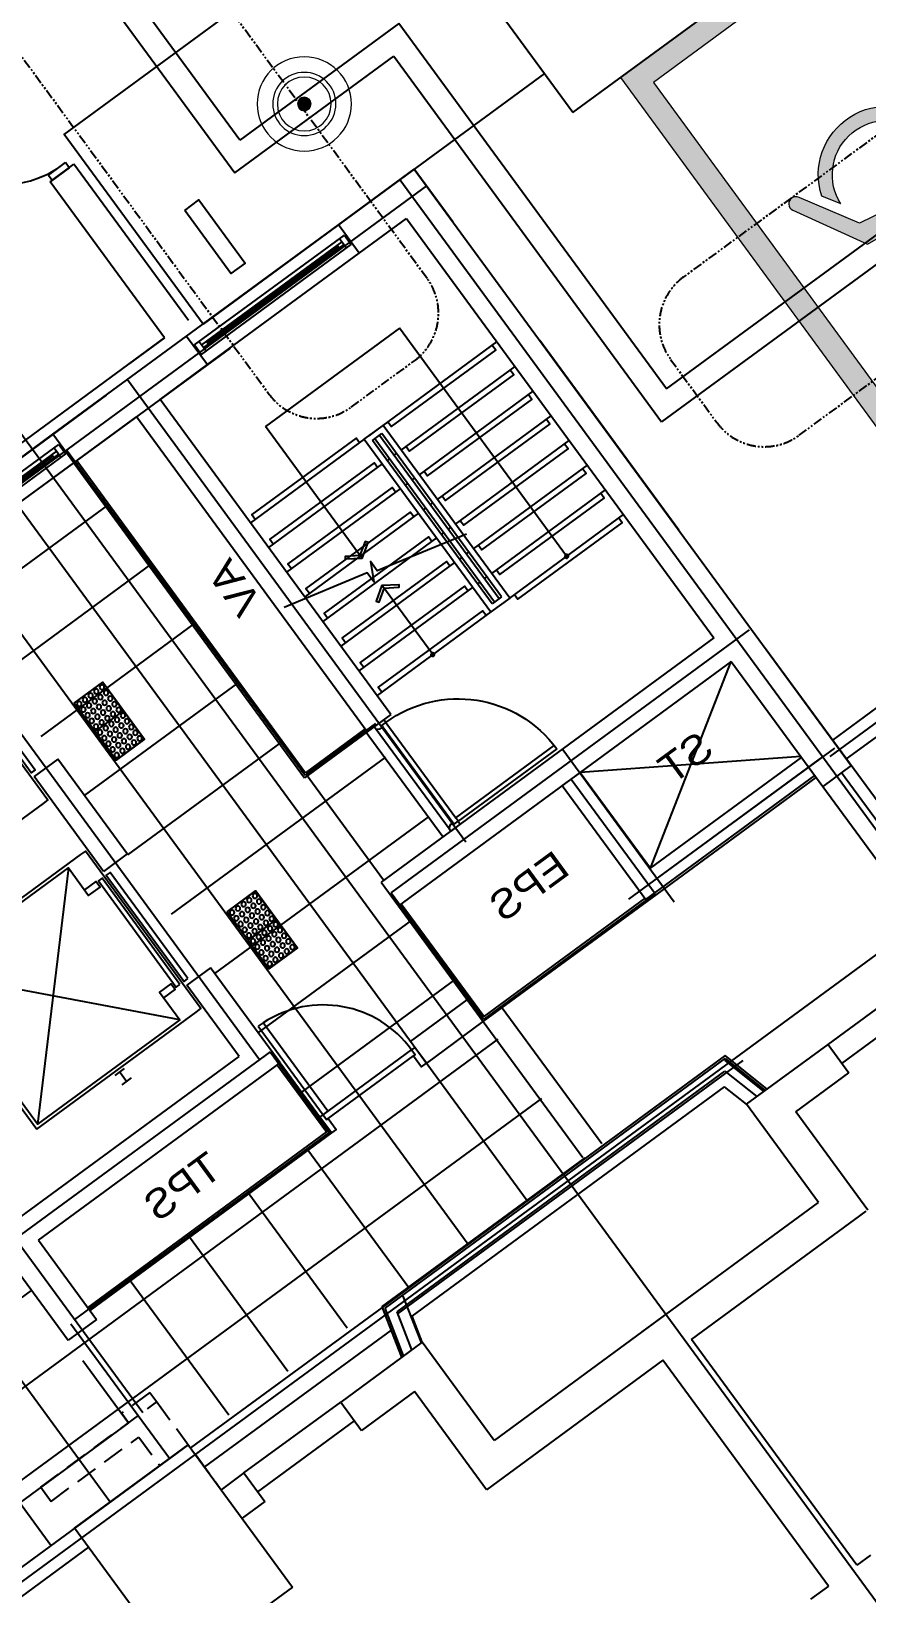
# Model space of a CAD drawing. Header units: millimetres. Extents: x 75184266 to 76346726, y -35850126 to -33679385.
# Drawn here: x 75504945 to 75512052, y -34611119 to -34597839 of the extents above; entities that cross this region are included whole.
import ezdxf
from ezdxf.enums import TextEntityAlignment as Align

# ---------------------------------------------------------------- set-up
doc = ezdxf.new("R2010")
doc.units = ezdxf.units.MM
doc.header["$LTSCALE"] = 50
doc.header["$MEASUREMENT"] = 0
doc.header["$PDMODE"] = 1
doc.header["$PDSIZE"] = -3
for name, pattern in [('CONTINOUS', [0]), ('HIDDEN2', [0.1875, 0.125, -0.0625]), ('XR-지하3층$0$CENTER2', [1.125, 0.75, -0.125, 0.125, -0.125]), ('XR-지하3층$0$H', [1.3, 0.8, -0.5]), ('XR-지하3층$0$HIDDEN2', [0.1875, 0.125, -0.0625]), ('단지배치도$0$PHANTOM2', [31.75, 15.875, -3.175, 3.175, -3.175, 3.175, -3.175])]:
    doc.linetypes.add(name, pattern=pattern)
doc.layers.get('0').update_dxf_attribs({"linetype": 'CONTINUOUS'})
doc.layers.get('Defpoints').update_dxf_attribs({"color": 51, "linetype": 'CONTINUOUS'})
doc.layers.add('1-주차면센서', color=3, linetype='CONTINUOUS', lineweight=15)
for name, color, linetype in [('PARKING', 7, 'CONTINUOUS'), ('PLAN-ALL-DOOR', 4, 'CONTINUOUS'), ('XR-지하3층$0$0-L-FUR', 32, 'XR-지하3층$0$CENTER2'), ('XR-지하3층$0$1712-PL$0$DOOR', 4, 'CONTINUOUS'), ('XR-지하3층$0$1HIDDEN2', 1, 'XR-지하3층$0$HIDDEN2'), ('XR-지하3층$0$5', 5, 'CONTINUOUS'), ('XR-지하3층$0$A-주차', 9, 'CONTINUOUS'), ('XR-지하3층$0$AA-XXXX-SYMB', 7, 'CONTINUOUS'), ('XR-지하3층$0$CON', 2, 'CONTINUOUS'), ('XR-지하3층$0$hat', 8, 'CONTINUOUS'), ('XR-지하3층$0$일반주차', 8, 'CONTINUOUS'), ('XR-지하3층$0$장애인', 11, 'CONTINUOUS'), ('유도관제-RECWAY', 4, 'CONTINOUS')]:
    doc.layers.add(name, color=color, linetype=linetype)
doc.layers.add('건축', color=8, linetype='CONTINUOUS', plot=False)
doc.styles.add('XR-지하3층$0$돋움', font='', dxfattribs={"width": 0.9})
doc.styles.add('울릉도m', font='')
doc.styles.get('XR-지하3층$0$돋움').set_extended_font_data('Dotum')
doc.styles.get('울릉도m').set_extended_font_data('HY울릉도M')
doc.dimstyles.new('XR-지하3층$0$20110829_평면도_면적조정$0$std_style', dxfattribs={"dimscale": 400, "dimtxt": 3, "dimasz": 1, "dimexe": 1.5, "dimexo": 2, "dimgap": 1, "dimtad": 1, "dimtoh": 1, "dimdec": 0, "dimzin": 0, "dimdsep": 46, "dimtxsty": 'XR-지하3층$0$돋움', "dimblk": 'XR-지하3층$0$20110829_평면도_면적조정$0$01420DDOT01', "dimblk1": 'XR-지하3층$0$20110829_평면도_면적조정$0$01420DDOT01', "dimblk2": 'XR-지하3층$0$20110829_평면도_면적조정$0$01420DDOT01', "dimcen": 2.5, "dimdle": 8, "dimclrd": 256, "dimclre": 256, "dimclrt": 256, "dimadec": 0, "dimazin": 0, "dimtfac": 1, "dimtdec": 0, "dimtix": 1, "dimtmove": 2, "dimatfit": 3, "dimldrblk": 'XR-지하3층$0$20110829_평면도_면적조정$0$_ClosedBlank', "dimfxl": 1, "dimtolj": 1, "dimtzin": 0, "dimlwd": -1, "dimlwe": -1, "dimarcsym": 0})

# ---------------------------------------------------------------- blocks, each defined once
blk = doc.blocks.new('XR-지하3층$0$점형블럭')
at = {"layer": 'XR-지하3층$0$AA-XXXX-SYMB', "color": 9, "ltscale": 5}
for p, q in [((300, 300), (0, 300)), ((0, 300), (0, 0)), ((300, 300), (300, 0)), ((300, 0), (0, 0))]:
    blk.add_line(p, q, dxfattribs=at)
at = {"layer": 'XR-지하3층$0$AA-XXXX-SYMB', "color": 9, "ltscale": 2}
for centre in [(30, 270), (90, 270), (150, 270), (210, 270), (270, 270), (30, 210), (30, 150), (90, 210), (90, 150), (150, 210), (150, 150), (210, 210), (210, 150), (270, 210), (270, 150), (30, 90), (30, 30), (90, 90), (90, 30), (150, 90), (150, 30), (210, 90), (210, 30), (270, 90), (270, 30)]:
    blk.add_circle(centre, 20, dxfattribs=at)
blk = doc.blocks.new('XR-지하3층$0$장애인 주차')
at = {"layer": 'XR-지하3층$0$5', "ltscale": 4}
h = blk.add_hatch(color=7, dxfattribs=at)
h.dxf.hatch_style = 1
h.paths.add_polyline_path([(3842, -695), (4402, -695), (4402, -1115), (3842, -1115)])
h.paths.add_polyline_path([(3892, -1065), (4352, -1065), (4352, -745), (3892, -745)], flags=16)
h.paths.add_polyline_path([(3982, -990), (3988, -973), (4011, -981), (4046, -898), (4136, -898), (4137, -881), (4072, -881), (4072, -863), (4138, -863), (4142, -810, -3.72247), (4161, -797), (4152, -916), (4058, -916), (4021, -1003)], flags=0)
h = blk.add_hatch(color=256, dxfattribs=at)
h.dxf.hatch_style = 1
h.paths.add_polyline_path([(4352, -1065), (4352, -745), (3892, -745), (3892, -1065)])
at = {"layer": 'XR-지하3층$0$hat'}
h = blk.add_hatch(color=7, dxfattribs=at)
edge = h.paths.add_edge_path()
edge.add_line((4161, -797), (4152, -916))
edge.add_line((4152, -916), (4058, -916))
edge.add_line((4058, -916), (4021, -1003))
edge.add_line((4021, -1003), (3982, -990))
edge.add_line((3982, -990), (3988, -973))
edge.add_line((3988, -973), (4011, -981))
edge.add_line((4011, -981), (4046, -898))
edge.add_line((4046, -898), (4136, -898))
edge.add_line((4136, -898), (4137, -881))
edge.add_line((4137, -881), (4072, -881))
edge.add_line((4072, -881), (4072, -863))
edge.add_line((4072, -863), (4138, -863))
edge.add_line((4138, -863), (4142, -810))
edge.add_arc((4140, -787), 22.8, -24.8827, 274.9698, ccw=False)
edge = h.paths.add_edge_path()
edge.add_line((4048, -981), (4058, -958))
edge.add_arc((4127, -942), 71.5, 192.8781, 416.1688)
edge.add_line((4167, -882), (4169, -863))
edge.add_arc((4127, -942), 89.2, 206.535, 422.4866, ccw=False)
at = {"layer": 'XR-지하3층$0$장애인', "lineweight": 5, "true_color": 0xffffff}
blk.add_hatch(color=7, dxfattribs=at).paths.add_polyline_path([(2472, 3995), (2472, -1005), (3842, -1005), (3842, -805), (2672, -805), (2672, 3795), (5572, 3795), (5572, -805), (4402, -805), (4402, -1005), (5772, -1005), (5772, 3995)])
h = blk.add_hatch(color=7, dxfattribs=at)
h.paths.add_polyline_path([(5572, 2795), (5572, 3078), (4855, 3795), (4572, 3795)])
h.paths.add_polyline_path([(4572, 3045), (4572, 2762), (5572, 1762), (5572, 2045)])
h.paths.add_polyline_path([(4572, 2012), (4572, 1729), (5572, 729), (5572, 1012)])
h.paths.add_polyline_path([(5572, -304), (5572, -21), (4572, 979), (4572, 696)])
h.paths.add_polyline_path([(4572, -54), (4572, -336), (5041, -805), (5323, -805)])
h = blk.add_hatch(color=7, dxfattribs=at)
h.paths.add_polyline_path([(3763, 2216, -1), (3463, 2216, -1)])
h.paths.add_polyline_path([(3992, 1503, -0.343093), (3870, 1283), (3381, 1194), (3090, 708, -0.931653), (2987, 770), (3330, 1379), (3639, 1415, 0.446048), (3689, 1485), (3600, 1888, -0.596144), (3699, 2009), (4214, 1851), (4443, 1569, -0.883364), (4355, 1493), (4151, 1741), (3925, 1810)])
h.paths.add_polyline_path([(4053, 1393), (4055, 1528, -1.526545), (3257, 820), (3348, 969, 1.638056)])
at = {"layer": 'XR-지하3층$0$1HIDDEN2', "color": 11}
for points in [[(4161, -797), (4152, -916), (4058, -916), (4021, -1003), (3982, -990), (3988, -973), (4011, -981), (4046, -898), (4136, -898), (4137, -881), (4072, -881), (4072, -863), (4138, -863), (4142, -810)], [(4167, -882), (4169, -863)]]:
    blk.add_lwpolyline(points, dxfattribs=at)
for centre, radius, start, end in [((4140, -787), 22.8, 335.1173, 274.9698), ((4127, -942), 89.2, 206.535, 62.4866), ((4127, -942), 71.5, 192.8781, 56.1688)]:
    blk.add_arc(centre, radius, start, end, dxfattribs=at)
at = {"layer": 'XR-지하3층$0$5', "lineweight": 5}
for p, q in [((4572, 3795), (4572, -805)), ((5572, 2795), (4572, 3795)), ((5572, 3078), (4855, 3795)), ((5572, 2045), (4572, 3045)), ((5572, 1762), (4572, 2762)), ((5572, 1012), (4572, 2012)), ((5572, 729), (4572, 1729)), ((5572, -21), (4572, 979)), ((5572, -304), (4572, 696)), ((5323, -805), (4572, -54)), ((5041, -805), (4572, -336))]:
    blk.add_line(p, q, dxfattribs=at)
at = {"layer": 'XR-지하3층$0$5', "ltscale": 4}
for p, q in [((4165, -1005), (4165, -805)), ((4165, -805), (4165, -905))]:
    blk.add_line(p, q, dxfattribs=at)
at = {"layer": 'XR-지하3층$0$5', "lineweight": 5}
for points in [[(3842, -1005), (2472, -1005), (2472, 3995), (5772, 3995), (5772, -1005), (4402, -1005)], [(3842, -805), (2672, -805), (2672, 3795), (5572, 3795), (5572, -805), (4402, -805)]]:
    blk.add_lwpolyline(points, dxfattribs=at)
at = {"layer": 'XR-지하3층$0$5', "ltscale": 4}
for points in [[(3842, -695), (3842, -1115), (4402, -1115), (4402, -695)], [(3892, -745), (3892, -1065), (4352, -1065), (4352, -745)]]:
    blk.add_lwpolyline(points, close=True, dxfattribs=at)
at = {"layer": 'XR-지하3층$0$장애인', "color": 8, "lineweight": 5}
for p, q in [((3699, 2009, 0), (4214, 1851, 0)), ((3689, 1485), (3600, 1888, 0)), ((3925, 1810, 0), (4151, 1741, 0)), ((4151, 1741, 0), (4355, 1493, 0)), ((4214, 1851, 0), (4443, 1569, 0)), ((4055, 1528), (4053, 1393)), ((3348, 969), (3257, 820))]:
    blk.add_line(p, q, dxfattribs=at)
at = {"layer": 'XR-지하3층$0$장애인', "color": 7, "lineweight": 5}
for points in [[(3523, 2720), (2773, 2720), (2773, 2870), (3523, 2870)], [(4473, 2720), (3723, 2720), (3723, 2870), (4473, 2870)]]:
    blk.add_lwpolyline(points, close=True, dxfattribs=at)
at = {"layer": 'XR-지하3층$0$장애인', "color": 8, "lineweight": 5, "extrusion": (0.976964, 0.213404, 0), "elevation": 4221}
blk.add_lwpolyline([(617, 0), (931, 0)], dxfattribs=at)
at = {"layer": 'XR-지하3층$0$장애인', "color": 8, "lineweight": 5}
for points in [[(3992, 1503, -0.343093), (3870, 1283), (3381, 1194), (3094, 715)], [(3094, 715, -1.000002), (2987, 770), (3330, 1379), (3640, 1415)]]:
    blk.add_lwpolyline(points, format="xyb", dxfattribs=at)
blk.add_circle((3613, 2216), 150, dxfattribs=at)
for centre, radius, start, end in [((3682, 1922, 0), 88.4, 79.1143, 202.3185), ((3810, 1000), 582, 198.006, 65.0949), ((3632, 1473), 57.7, 276.2786, 12.4353), ((4394, 1537, 0), 58.8, 227.9655, 33.7904), ((3809, 1000), 462, 183.8525, 58.2396)]:
    blk.add_arc(centre, radius, start, end, dxfattribs=at)
blk = doc.blocks.new('XR-지하3층$0$A$C704D163C')
at = {"layer": 'XR-지하3층$0$0-L-FUR', "linetype": 'Continuous'}
for p, q in [((0, 0), (-222, 0, 0)), ((0, -1060, 0), (-222, -1060, 0))]:
    blk.add_line(p, q, dxfattribs=at)
at = {"layer": 'XR-지하3층$0$0-L-FUR', "linetype": 'Continuous', "extrusion": (5.41769e-10, 1.28697e-08, 1)}
for p, q in [((-200, 0, 0), (0, 0)), ((0, 0), (0, -60, 0)), ((-200, -60, 0), (-200, 0, 0)), ((-100, -60, 0), (0, -60, 0))]:
    blk.add_line(p, q, dxfattribs=at)
at = {"layer": 'XR-지하3층$0$0-L-FUR', "color": 6, "linetype": 'Continuous', "extrusion": (5.41769e-10, 1.28697e-08, 1)}
blk.add_line((-100, -60, 0), (-1000, -60, 0), dxfattribs=at)
at = {"layer": 'XR-지하3층$0$0-L-FUR', "linetype": 'Continuous', "extrusion": (5.41769e-10, -1.16938e-08, 1)}
for p, q in [((-200, -1000, 0), (-200, -1060, 0)), ((-200, -1000, 0), (0, -1000, 0)), ((0, -1060, 0), (0, -1000, 0)), ((-200, -1060, 0), (0, -1060, 0))]:
    blk.add_line(p, q, dxfattribs=at)
at = {"layer": 'XR-지하3층$0$0-L-FUR', "color": 5, "linetype": 'Continuous', "extrusion": (5.41769e-10, 1.28697e-08, 1)}
blk.add_arc((-28, -30), 973, 181.7589, 265.7503, dxfattribs=at)
blk = doc.blocks.new('XR-지하3층$0$일반형 주차')
at = {"layer": 'XR-지하3층$0$일반주차'}
for p, q in [((750, 3865), (0, 3865)), ((750, 3735), (750, 3865)), ((0, 3735), (750, 3735))]:
    blk.add_line(p, q, dxfattribs=at)
blk.add_lwpolyline([(2300, 5000), (0, 5000), (0, 0), (2300, 0)], close=True, dxfattribs=at)
for centre in [(238, 3800), (563, 3800)]:
    blk.add_circle(centre, 17.5, dxfattribs=at)
blk = doc.blocks.new('XR-지하3층$0$A$C73B52ADF')
at = {"layer": 'XR-지하3층$0$A-주차', "elevation": 0}
for points in [[(-2038, 2466), (-38, 2466), (-38, -1134), (-2038, -1134)], [(-1166, 2021), (-1166, 1871), (-1832, 1871), (-1832, 2021)]]:
    blk.add_lwpolyline(points, close=True, dxfattribs=at)
blk = doc.blocks.new('XR-지하3층$0$1712-PL$0$FSD1000')
at = {"layer": 'XR-지하3층$0$1712-PL$0$DOOR', "color": 9}
for p, q in [((25, -101, 0), (865, -101, 0)), ((40, -146, 0), (850, -146, 0))]:
    blk.add_line(p, q, dxfattribs=at)
at = {"layer": 'XR-지하3층$0$1712-PL$0$DOOR', "elevation": 0}
for points in [[(25, 739), (25, -101), (70, -101), (70, 739)], [(-5, -251), (-5, -101), (25, -101), (25, -146), (40, -146), (40, -251)], [(895, -251), (895, -101), (865, -101), (865, -146), (850, -146), (850, -251)]]:
    blk.add_lwpolyline(points, close=True, dxfattribs=at)
at = {"layer": 'XR-지하3층$0$1712-PL$0$DOOR', "color": 9}
blk.add_arc((25, -101, 0), 840, 360, 86.9291, dxfattribs=at)
blk = doc.blocks.new('XR-지하3층$0$20110829_평면도_면적조정$0$01420DDOT01')
blk.add_line((-1.5, 0), (1.5, 0))
at = {"const_width": 0.5}
blk.add_lwpolyline([(-0.25, 0, 1), (0.25, 0, 1)], format="xyb", close=True, dxfattribs=at)
blk = doc.blocks.new('*D303')
at = {"layer": 'Defpoints', "color": 0, "transparency": 16777216}
for p in [(75609424, -34600115, 0), (75615333, -34608175), (75504905, -34676743, 0)]:
    blk.add_point(p, dxfattribs=at)
at = {"layer": '건축'}
for p, q in [((75609898, -34600760), (75615688, -34608658)), ((75511137, -34684566), (75615011, -34608411)), ((75505378, -34677388), (75511169, -34685287))]:
    blk.add_line(p, q, dxfattribs=at)
at = {"layer": '건축', "xscale": 400, "yscale": 400, "zscale": 400}
for p, rotation in [((75615333, -34608175), 36.24693456144445), ((75510814, -34684803), 216.2469345614445)]:
    blk.add_blockref('XR-지하3층$0$20110829_평면도_면적조정$0$01420DDOT01', p, dxfattribs=dict(at, rotation=rotation))
at = {"layer": '건축', "insert": (75562304, -34645439), "char_height": 1800, "attachment_point": 5, "rotation": 36.2469, "style": 'XR-지하3층$0$돋움'}
blk.add_mtext('\\A1;129600', dxfattribs=at)
blk = doc.blocks.new('XR-지하3층$0$20110829_평면도_면적조정$0$_ClosedBlank')
at = {"color": 0, "linetype": 'ByBlock', "lineweight": -2}
for p, q in [((-1, 0.167), (0, 0)), ((-1, 0.167), (-1, -0.167)), ((0, 0), (-1, -0.167))]:
    blk.add_line(p, q, dxfattribs=at)
blk = doc.blocks.new('A$C5C415861-flat-1')
at = {"layer": 'PLAN-ALL-DOOR', "ltscale": 10}
for p, q in [((-546, 1036), (-546, -4)), ((-511, -4), (-511, 1036)), ((-576, -4), (-576, -104)), ((-546, -4), (-576, -4)), ((-576, -104), (-551, -104)), ((-551, -104), (-531, -74)), ((-546, -46), (-546, -4)), ((-531, -46), (-546, -46)), ((-531, -74), (-531, -46)), ((479, -74), (479, -46)), ((479, -46), (494, -46)), ((499, -104), (479, -74)), ((494, -46), (494, -4)), ((494, -4), (524, -4)), ((524, -104), (499, -104)), ((524, -4), (524, -104))]:
    blk.add_line(p, q, dxfattribs=at)
at = {"layer": 'PLAN-ALL-DOOR', "color": 8}
for p, q in [((499, -104), (-551, -104)), ((479, -46), (-531, -46)), ((494, -4), (-511, -4))]:
    blk.add_line(p, q, dxfattribs=at)
at = {"layer": 'PLAN-ALL-DOOR'}
blk.add_line((-546, -4), (-511, -4), dxfattribs=at)
at = {"layer": 'PLAN-ALL-DOOR', "color": 8, "ltscale": 10}
blk.add_arc((-546, -4), 1040, 0, 90, dxfattribs=at)
blk = doc.blocks.new('XR-지하3층$0$기둥 0620')
at = {"layer": 'XR-지하3층$0$CON', "ltscale": 0.5}
blk.add_lwpolyline([(-600, 0), (600, 0), (600, 1500), (-600, 1500)], close=True, dxfattribs=at)
blk = doc.blocks.new('TIS-주차면센서(확대)')
at = {"layer": '1-주차면센서'}
blk.add_hatch(color=256, dxfattribs=at).paths.add_polyline_path([(43.5, 0, 1), (-43.5, 0, 1)])
h = blk.add_hatch(color=256, dxfattribs=at)
edge = h.paths.add_edge_path()
edge.add_arc((0, 0), 43.5, 0, 360)
for radius in [303.5, 203.5, 173.5, 43.5]:
    blk.add_circle((0, 0), radius, dxfattribs=at)

msp = doc.modelspace()

# ---------------------------------------------------------------- hatches: boundary and pattern name
at = {"layer": '건축', "ltscale": 100}
h = msp.add_hatch(dxfattribs=at)
h.set_pattern_fill('NET', color=256, scale=5000, angle=90)
h.set_pattern_definition([(36.246, (75499316.6, -34604919.4), (-369.533, 504.054), []), (126.246, (75499316.6, -34604919.4), (-504.054, -369.533), [])])
h.paths.add_polyline_path([(75498606.9, -34603951.4), (75502775.7, -34609637.7), (75492896.6, -34616881.5), (75493428.4, -34617606.7), (75492218.7, -34618493.7), (75491509.1, -34617525.9), (75491630.1, -34617437.3), (75487828.3, -34612251.5), (75487706.9, -34612340.6), (75487517.4, -34612082), (75486331.9, -34612951.3), (75488347.1, -34615699.6), (75488275.5, -34616164.5), (75487725.2, -34616568), (75488399.4, -34617487.3), (75489234, -34616875.3), (75490475.8, -34618568.8), (75491844.5, -34620435.8), (75507909.7, -34608658.1), (75507930, -34608684.6), (75509659.4, -34607416.5), (75507932.8, -34605061.7), (75508452.9, -34604680.3), (75507793.6, -34603781.1), (75507273.5, -34604162.5), (75505320.5, -34601497.7), (75504017.4, -34602453.2), (75507499.6, -34607202.2), (75505201.3, -34608887.4), (75500516.8, -34602497.9)])

# ---------------------------------------------------------------- linework, layer by layer
at = {"layer": 'PARKING', "color": 241, "linetype": '단지배치도$0$PHANTOM2', "ltscale": 0.1, "elevation": 0}
for points in [[(75499335.7, -34588541.8), (75498798.4, -34588935.7, 0.4142136), (75498690.8, -34589634.6), (75506968.5, -34600925.2, 0.4142136), (75507667.4, -34601032.8), (75508204.7, -34600638.9, 0.4142136), (75508312.3, -34599940.1), (75500034.5, -34588649.4, 0.4142136)], [(75510383.1, -34600628.4), (75510777, -34601165.6, 0.4142136), (75511475.8, -34601273.2), (75522766.5, -34592995.5, 0.4142136), (75522874.1, -34592296.6), (75522480.2, -34591759.4, 0.4142136), (75521781.3, -34591651.8), (75510490.7, -34599929.5, 0.4142136)]]:
    msp.add_lwpolyline(points, format="xyb", close=True, dxfattribs=at)
at = {"layer": '건축', "ltscale": 1000}
for p, q in [((75509552.8, -34598530.2), (75480521.8, -34558932.4)), ((75509552.3, -34598529.5, 0), (75555037.5, -34565182, 0))]:
    msp.add_line(p, q, dxfattribs=at)
at = {"layer": '건축', "ltscale": 100}
for p, q in [((75524384, -34594731.5), (75511738.6, -34604002.3)), ((75512674.7, -34605288.5), (75480081, -34629184.1)), ((75508065.3, -34608737.6), (75511000.6, -34606585.6)), ((75508266.3, -34608992.4), (75508109.2, -34608588.4))]:
    msp.add_line(p, q, dxfattribs=at)
at = {"layer": '건축', "ltscale": 0.5}
for p, q in [((75524324.9, -34594650.9), (75511759.6, -34603862.9)), ((75524443.1, -34594812.2), (75511877.9, -34604024.2)), ((75511837.8, -34604138.6), (75512294.2, -34604759.3)), ((75511676.7, -34604257.1), (75512133.1, -34604877.8)), ((75511722, -34606449.7), (75512544.6, -34605846.7)), ((75511840.3, -34606611), (75512662.9, -34606008)), ((75508170.1, -34606425.3, 0), (75508653.9, -34606070.6, 0)), ((75508951.2, -34606137.8), (75509798.1, -34607293, 0)), ((75508306.1, -34606610.8, 0), (75508789.9, -34606256.1, 0)), ((75508789.9, -34606256.1), (75509636.8, -34607411.3, 0)), ((75508306.1, -34606610.8, 0), (75508170.1, -34606425.3, 0)), ((75507930, -34608684.6), (75506300.6, -34609879.4)), ((75508005.1, -34608877.6), (75506418.9, -34610040.7)), ((75506754.3, -34610092.2), (75507576.9, -34609489.1)), ((75506872.6, -34610253.5), (75507695.2, -34609650.4)), ((75506280.7, -34609852.2), (75484324, -34625949.4)), ((75505431.2, -34610723), (75484281, -34626228.9))]:
    msp.add_line(p, q, dxfattribs=at)
at = {"layer": '건축', "extrusion": (-2.19818e-06, -2.19672e-06, 1)}
for p, q in [((75506281.2, -34600297.8, 0), (75505308, -34598969.9, 0)), ((75506079.5, -34600445.6, 0), (75505106.4, -34599117.8, 0)), ((75501804.5, -34603578.3, 0), (75506079.5, -34600445.6, 0)), ((75506079.5, -34600445.6, 0), (75505781, -34600664.1, 0)), ((75501718.4, -34604137.5, 0), (75506638.6, -34600531.7, 0))]:
    msp.add_line(p, q, dxfattribs=at)
at = {"layer": '건축'}
for p, q in [((75507557, -34599484.3), (75508202.2, -34599011.3)), ((75508202.2, -34599011.3), (75511918.6, -34604079.7)), ((75506266.7, -34600430.4), (75507557, -34599484.3)), ((75507734.4, -34599726.3), (75508137.7, -34599430.6)), ((75508137.7, -34599430.6), (75510751.3, -34602995.1)), ((75506333.9, -34600505.2), (75507608.1, -34599570.9)), ((75506393.1, -34600585.8), (75507667.2, -34599651.5)), ((75506394.9, -34600503.8), (75507588.5, -34599628.7)), ((75506412.7, -34600528), (75507606.2, -34599652.9)), ((75507548.2, -34599658.2), (75507565.9, -34599682.4)), ((75507567.8, -34599600.5), (75507626.9, -34599681.1)), ((75507608.1, -34599570.9), (75507667.2, -34599651.5)), ((75506444.1, -34600486.4), (75507557, -34599670.3)), ((75506444.1, -34600672.4), (75507734.4, -34599726.3)), ((75505129.7, -34601264.2), (75506266.7, -34600430.4)), ((75506333.9, -34600505.2), (75506393.1, -34600585.8)), ((75506374.3, -34600475.6), (75506433.4, -34600556.2)), ((75506435.3, -34600474.3), (75506453, -34600498.5)), ((75506040.9, -34600968), (75506444.1, -34600672.4)), ((75508004.1, -34603645.4), (75506040.9, -34600968)), ((75505307.1, -34601506.1), (75505839.3, -34601115.9)), ((75507802.5, -34603793.2), (75505839.3, -34601115.9)), ((75509014.8, -34602656.3), (75507938.6, -34601188.6)), ((75503839.4, -34602210.3), (75505129.7, -34601264.2)), ((75503906.6, -34602285), (75505180.7, -34601350.8)), ((75505140.4, -34601380.3), (75505199.5, -34601461)), ((75505180.7, -34601350.8), (75505239.9, -34601431.4)), ((75507777.4, -34601306.8), (75508853.6, -34602774.5)), ((75503965.7, -34602365.7), (75505239.9, -34601431.4)), ((75503967.6, -34602283.7), (75505161.1, -34601408.5)), ((75503985.3, -34602307.9), (75505178.8, -34601432.7)), ((75504016.8, -34602266.2), (75505129.6, -34601450.2)), ((75504016.8, -34602452.2), (75505307.1, -34601506.1)), ((75505120.8, -34601438.1), (75505138.5, -34601462.3)), ((75509014.8, -34602656.3), (75508853.6, -34602774.5)), ((75510751.3, -34602995.1), (75507920.7, -34605070.6)), ((75510899.1, -34603196.7), (75508068.5, -34605272.2)), ((75510212.1, -34604952.8), (75510899.1, -34603196.7)), ((75510899.1, -34603196.7), (75511676.7, -34604257.1)), ((75508004.1, -34603645.4), (75507802.5, -34603793.2)), ((75501541, -34603895.6), (75505257.5, -34608964)), ((75505169.8, -34604024.8), (75504968.2, -34604172.6)), ((75511491, -34604003.9), (75509614.9, -34604138.3)), ((75509614.9, -34604138.3), (75510212.1, -34604952.8)), ((75509461.6, -34604250.7), (75510171.2, -34605218.4)), ((75505761.1, -34604831.2), (75505559.5, -34604979.1)), ((75505261.4, -34604949.6), (75504997.9, -34607126.9)), ((75508006.7, -34605162.5), (75508793.2, -34606235.1)), ((75508068.5, -34605272.2), (75508789.9, -34606256.1)), ((75508092.7, -34605254.5), (75508796.4, -34606214.1)), ((75506207.5, -34606239.9), (75504051.8, -34605836.6)), ((75506470.7, -34605799), (75506269.1, -34605946.8)), ((75507062, -34606605.4), (75506470.7, -34605799)), ((75506712.6, -34606551.6), (75506269.1, -34605946.8)), ((75504857.8, -34607911.7), (75506712.6, -34606551.6)), ((75510848.5, -34606544.6), (75507930, -34608684.6)), ((75511203.8, -34606829.7), (75510848.5, -34606544.6)), ((75511028.5, -34606958.3), (75511722, -34606449.7)), ((75505005.6, -34608113.3), (75507062, -34606605.4)), ((75505736, -34606653.9), (75505655.4, -34606713)), ((75505754.9, -34606764.1), (75505695.7, -34606683.4)), ((75507037.9, -34606623.1), (75507457.7, -34607195.7)), ((75507062, -34606605.4), (75507499.6, -34607202.2)), ((75507954.2, -34608691.7), (75510848, -34606569.8)), ((75508057.1, -34608721.6), (75510845.6, -34606676.9)), ((75510845.6, -34606676.9), (75511116.1, -34606894)), ((75510848, -34606569.8), (75511187.1, -34606842)), ((75511447.8, -34607022.8), (75511899.4, -34606691.7)), ((75505795.2, -34606734.5), (75505714.5, -34606793.6)), ((75511028.5, -34606958.3), (75510842.8, -34606809.2)), ((75507456.5, -34607194), (75505426.5, -34608687.2)), ((75507499.6, -34607202.2), (75505443.2, -34608710)), ((75505005.6, -34608113.3), (75505499.4, -34608786.6)), ((75507930, -34608684.6), (75508095.1, -34609109.2)), ((75508111.8, -34609096.9), (75507954.2, -34608691.7)), ((75508182.8, -34609044.9), (75508057.1, -34608721.6)), ((75510382.4, -34608715.4), (75508882.5, -34609815.3)), ((75511967.2, -34610876.7), (75510559.8, -34608957.3)), ((75510317.9, -34609134.7), (75508817.9, -34610234.6)), ((75511725.2, -34611054.1), (75510317.9, -34609134.7)), ((75508205.9, -34609399.9), (75507754.3, -34609731.1)), ((75506754.3, -34610092.3), (75506560.8, -34610234.2)), ((75506754.3, -34610092.3), (75506931.7, -34610334.2)), ((75506931.7, -34610334.2), (75506738.2, -34610476.1))]:
    msp.add_line(p, q, dxfattribs=at)
at = {"layer": '건축', "linetype": 'HIDDEN2', "ltscale": 30}
for p, q in [((75505954.7, -34609407.6), (75506013.8, -34609488.2)), ((75505025.9, -34610212.6), (75506013.8, -34609488.2)), ((75505771.9, -34609665.6), (75505712.8, -34609585)), ((75506013.8, -34609488.2), (75506560.8, -34610234.2)), ((75505114.6, -34610333.6), (75505860.6, -34609786.6)), ((75505860.6, -34609786.6), (75506038.7, -34610029.6)), ((75505025.9, -34610212.6), (75505114.6, -34610333.6)), ((75511725.2, -34611054.1), (75510035.8, -34612292.9))]:
    msp.add_line(p, q, dxfattribs=at)
at = {"layer": '건축'}
for points in [[(75405276.9, -34489566.3), (75448341.7, -34548305.9), (75437440.5, -34556298), (75442666.2, -34563425.7), (75410966.7, -34586666.1), (75425132.9, -34605988.5), (75479241.4, -34566318.9), (75534889.6, -34642222)], [(75508081.2, -34599100), (75512344.3, -34604914)], [(75508305.7, -34599152.4), (75501644.5, -34604036.7)], [(75508076.6, -34600362), (75506937.5, -34601197.2)], [(75509498.7, -34602301.5), (75508076.6, -34600362)], [(75507938.6, -34601188.6), (75508906.4, -34600479)], [(75507979, -34601159), (75508008.5, -34601199.3), (75508895.6, -34600548.9), (75508866, -34600508.5)], [(75508092.4, -34601398.2), (75509060.1, -34600688.6)], [(75508132.7, -34601368.7), (75508162.3, -34601409), (75509049.4, -34600758.5), (75509019.8, -34600718.2)], [(75505762.7, -34600800), (75508642.4, -34604727.4)], [(75508246.1, -34601607.9), (75509213.9, -34600898.3)], [(75508286.4, -34601578.3), (75508316, -34601618.7), (75509203.1, -34600968.2), (75509173.5, -34600927.9)], [(75508399.9, -34601817.6), (75509367.6, -34601108)], [(75507760, -34602318.9), (75506937.5, -34601197.2)], [(75507777.4, -34601306.8), (75507938.6, -34601188.6)], [(75507817.7, -34601277.3), (75507898.3, -34601218.1)], [(75508440.2, -34601788), (75508469.8, -34601828.3), (75509356.8, -34601177.9), (75509327.3, -34601137.6)], [(75507777.4, -34601306.8), (75506809.6, -34602016.4)], [(75507737, -34601336.4), (75507707.5, -34601296.1), (75506820.4, -34601946.5), (75506849.9, -34601986.8)], [(75507847.2, -34601317.6), (75507927.9, -34601258.4)], [(75508864.3, -34602704.6), (75507847.2, -34601317.6)], [(75508884.5, -34602689.9), (75507867.4, -34601302.8)], [(75507907.7, -34601273.2), (75508924.8, -34602660.3)], [(75508945, -34602645.5), (75507927.9, -34601258.4)], [(75508553.6, -34602027.2), (75509521.3, -34601317.7)], [(75508593.9, -34601997.7), (75508623.5, -34602038), (75509510.6, -34601387.6), (75509481, -34601347.2)], [(75505245.2, -34601396.5), (75507273.5, -34604162.5)], [(75505307.1, -34601506.1), (75507270.2, -34604183.5)], [(75505331.2, -34601488.4), (75507276.7, -34604141.6)], [(75507931.1, -34601516.5), (75506963.4, -34602226.1)], [(75507890.8, -34601546.1), (75507861.2, -34601505.7), (75506974.1, -34602156.2), (75507003.7, -34602196.5)], [(75507991.6, -34601472.1), (75507971.4, -34601486.9)], [(75508031.9, -34601442.6), (75508052.1, -34601427.8)], [(75508185.6, -34601652.3), (75508205.8, -34601637.5)], [(75508707.4, -34602236.9), (75509675.1, -34601527.3)], [(75508747.7, -34602207.4), (75508777.2, -34602247.7), (75509664.3, -34601597.2), (75509634.8, -34601556.9)], [(75508084.8, -34601726.2), (75507117.1, -34602435.7)], [(75508044.5, -34601755.7), (75508014.9, -34601715.4), (75507127.9, -34602365.9), (75507157.4, -34602406.2)], [(75508145.3, -34601681.8), (75508125.2, -34601696.6)], [(75508861.1, -34602446.6), (75509828.8, -34601737)], [(75508901.4, -34602417), (75508931, -34602457.4), (75509818.1, -34601806.9), (75509788.5, -34601766.6)], [(75508299.1, -34601891.5), (75508278.9, -34601906.3)], [(75508339.4, -34601861.9), (75508359.5, -34601847.1)], [(75508238.6, -34601935.8), (75507270.9, -34602645.4)], [(75508198.3, -34601965.4), (75508168.7, -34601925.1), (75507281.6, -34602575.5), (75507311.2, -34602615.9)], [(75509014.8, -34602656.3), (75509982.6, -34601946.7)], [(75509055.2, -34602626.7), (75509084.7, -34602667), (75509971.8, -34602016.6), (75509942.2, -34601976.3)], [(75508646.3, -34602114.1), (75507885.8, -34602423.6), (75507829.2, -34602346.3), (75507858.2, -34602519.9), (75507801.5, -34602442.6), (75507095.8, -34602736.4)], [(75508392.3, -34602145.5), (75507424.6, -34602855.1)], [(75508352, -34602175.1), (75508322.4, -34602134.8), (75507435.4, -34602785.2), (75507464.9, -34602825.5)], [(75507760, -34602318.9), (75507809.7, -34602184.2), (75507785.1, -34602177), (75507740.7, -34602292.6)], [(75508452.8, -34602101.2), (75508432.6, -34602115.9)], [(75508493.1, -34602071.6), (75508513.3, -34602056.8)], [(75503738.6, -34602284.2), (75506887.3, -34606578.5)], [(75507760, -34602318.9), (75507616.5, -34602325.8), (75507617, -34602300.3), (75507740.7, -34602292.6)], [(75508606.6, -34602310.8), (75508586.4, -34602325.6)], [(75508646.9, -34602281.3), (75508667, -34602266.5)], [(75508546.1, -34602355.2), (75507578.3, -34603064.8)], [(75508505.7, -34602384.8), (75508476.2, -34602344.4), (75507589.1, -34602994.9), (75507618.7, -34603035.2)], [(75508699.8, -34602564.9), (75507732.1, -34603274.4)], [(75508659.5, -34602594.4), (75508629.9, -34602554.1), (75507742.8, -34603204.6), (75507772.4, -34603244.9)], [(75507927.9, -34602548), (75507878.2, -34602682.8), (75507902.8, -34602689.9), (75507947.2, -34602574.3)], [(75507927.9, -34602548), (75508071.4, -34602541.1), (75508070.9, -34602566.7), (75507947.2, -34602574.3)], [(75508359.6, -34603136.7), (75507927.9, -34602548)], [(75508760.3, -34602520.5), (75508740.1, -34602535.3)], [(75508800.6, -34602490.9), (75508820.8, -34602476.2)], [(75508945, -34602645.5), (75508864.3, -34602704.6)], [(75508853.6, -34602774.5), (75507885.8, -34603484.1)], [(75508813.2, -34602804.1), (75508783.7, -34602763.8), (75507896.6, -34603414.2), (75507926.1, -34603454.5)], [(75508006.7, -34605162.5), (75511055, -34602927.3)], [(75507874.3, -34603722), (75507273.5, -34604162.5)], [(75507784.7, -34603769), (75507276.7, -34604141.6)], [(75501662, -34603806.9), (75505892.9, -34609576.9)], [(75507802.5, -34603793.2), (75507270.2, -34604183.5)], [(75505761.1, -34604831.2), (75505169.8, -34604024.8)], [(75511676.7, -34604003.5), (75510194.9, -34605090.1)], [(75510212.1, -34604952.8), (75511496.3, -34604011.2)], [(75505559.5, -34604979.1), (75504968.2, -34604172.6)], [(75510171.2, -34605218.4), (75511608.7, -34604164.4)], [(75511918.6, -34604079.7), (75511676.7, -34604257.1)], [(75509538.2, -34604194.5), (75510250.8, -34605166.3)], [(75510183, -34605234.5), (75511620.5, -34604180.5)], [(75506071.5, -34606054.5), (75506168.3, -34605983.5), (75506132.8, -34605935.1), (75506036.1, -34606006.1), (75506207.5, -34606239.9), (75504997.9, -34607126.9), (75504051.8, -34605836.6), (75505261.4, -34604949.6), (75505432.9, -34605183.5), (75505529.7, -34605112.5), (75505494.2, -34605064.2), (75505397.4, -34605135.1)], [(75510165.3, -34605210.4), (75510053.5, -34605057.9)], [(75508789.9, -34606256.1), (75510183, -34605234.5)], [(75510250.8, -34605166.3), (75508793.2, -34606235.1)], [(75508796.4, -34606214.1), (75510165.3, -34605210.4)], [(75506976, -34606513.5), (75504689.8, -34608189.9)], [(75506976, -34606513.5), (75507478.7, -34607198.9), (75505313.4, -34608786.6)], [(75511722, -34606449.7), (75511899.4, -34606691.7)], [(75508270.4, -34608980.6), (75508184.1, -34608758.7), (75510842.8, -34606809.2)], [(75511640.5, -34607792.9), (75511028.5, -34606958.3)], [(75512059.8, -34607857.5), (75511447.8, -34607022.8)], [(75510140.5, -34608892.8), (75511640.5, -34607792.9)], [(75510559.8, -34608957.3), (75512047.7, -34607866.4)], [(75505499.4, -34608786.6), (75505257.5, -34608964)], [(75508882.5, -34609815.3), (75508270.4, -34608980.6), (75507576.9, -34609489.1)], [(75508817.9, -34610234.6), (75508205.9, -34609399.9)], [(75507576.9, -34609489.1), (75507754.3, -34609731.1)]]:
    msp.add_lwpolyline(points, dxfattribs=at)
at = {"layer": '건축', "linetype": 'XR-지하3층$0$H', "ltscale": 50}
msp.add_lwpolyline([(75527081.7, -34605454.7), (75520781.1, -34596862.1), (75513103.9, -34602491.5), (75513902.1, -34603580.1), (75512373.9, -34604700.7), (75508202.2, -34599011.3), (75501541, -34603895.6), (75505771.9, -34609665.6), (75504203.4, -34610815.7), (75503375.5, -34609686.7), (75497899.8, -34613701.8), (75498254.6, -34614185.7), (75496488.5, -34615480.6)], dxfattribs=at)
at = {"layer": '건축', "extrusion": (1.43558e-06, -2.75621e-06, 1), "elevation": 203.7}
msp.add_lwpolyline([(75505106.6, -34599117.6), (75505308, -34598969.9)], dxfattribs=at)
at = {"layer": '건축', "ltscale": 0.5}
for points in [[(75507734.4, -34599726.3), (75507557, -34599484.3)], [(75506266.7, -34600430.4), (75506444.1, -34600672.4)], [(75505307.1, -34601506.1), (75505129.7, -34601264.2)], [(75509614.9, -34604138.3), (75509461.6, -34604250.7)], [(75507920.7, -34605070.6), (75508068.5, -34605272.2)]]:
    msp.add_lwpolyline(points, dxfattribs=at)
at = {"layer": '건축'}
for points in [[(75509486.6, -34602310.3, 1), (75509510.8, -34602292.6, 1)], [(75508347.5, -34603145.6, 1), (75508371.7, -34603127.8, 1)]]:
    msp.add_lwpolyline(points, format="xyb", close=True, dxfattribs=at)
for points in [[(75502708.9, -34604056), (75504063.8, -34603062.6), (75504063.8, -34603062.6), (75504104.1, -34603033), (75505085.7, -34604371.7), (75505045.4, -34604401.3), (75505045.4, -34604401.3), (75503690.5, -34605394.7)], [(75504314.5, -34603213.5), (75504976.8, -34604116.7), (75504944.6, -34604140.4), (75504282.3, -34603237.2)], [(75505310.9, -34603549.3), (75505552.8, -34603371.8), (75505907.7, -34603855.6), (75505665.8, -34604033.1)], [(75504991.4, -34607168.9), (75506346.3, -34606175.4), (75506346.3, -34606175.4), (75506386.6, -34606145.9), (75505405, -34604807.2), (75505364.7, -34604836.7), (75505364.7, -34604836.7), (75504009.8, -34605830.2)], [(75506210, -34605940.5), (75505547.7, -34605037.3), (75505515.4, -34605061), (75506177.7, -34605964.2)], [(75506277.7, -34605890.9), (75505615.4, -34604987.7), (75505583.2, -34605011.3), (75506245.5, -34605914.5)], [(75506611.8, -34605323.4), (75506853.7, -34605146), (75507208.6, -34605629.8), (75506966.7, -34605807.2)]]:
    msp.add_lwpolyline(points, close=True, dxfattribs=at)
at = {"layer": '건축', "ltscale": 100}
for points in [[(75505552.8, -34603371.8), (75505907.7, -34603855.6)], [(75510414.2, -34605240.2), (75509465.6, -34603946.5)], [(75511777.2, -34603931.8), (75510025.9, -34605216)], [(75506853.7, -34605146), (75507208.6, -34605629.8)], [(75511183, -34606853.7), (75510845.2, -34606582.6)]]:
    msp.add_lwpolyline(points, dxfattribs=at)
at = {"layer": '건축', "linetype": 'HIDDEN2', "ltscale": 30}
for points in [[(75505954.7, -34609407.6), (75505712.8, -34609585)], [(75513898.6, -34609460.4), (75511967.2, -34610876.7)]]:
    msp.add_lwpolyline(points, dxfattribs=at)
at = {"layer": '유도관제-RECWAY', "color": 201, "ltscale": 0.5}
for p, q in [((75506719.2, -34598763.9), (75480044.6, -34562381.3)), ((75480001.6, -34562660.8, 0), (75506676.1, -34599043.4, 0)), ((75551143.8, -34571218.5, 0), (75510306.4, -34601159.1, 0)), ((75510349.5, -34600879.6, 0), (75550864.3, -34571175.5, 0)), ((75508071.4, -34597772.4, 0), (75506719.2, -34598763.9)), ((75510349.5, -34600879.6, 0), (75508071.4, -34597772.4, 0)), ((75506676.1, -34599043.4, 0), (75508028.4, -34598052, 0)), ((75508028.4, -34598052, 0), (75510306.4, -34601159.1, 0))]:
    msp.add_line(p, q, dxfattribs=at)

# ---------------------------------------------------------------- block references
at = {"layer": 'PARKING', "xscale": -1.319999992847443, "yscale": 1.319999992847443, "zscale": 1.319999999948777}
msp.add_blockref('TIS-주차면센서(확대)', (75507267.2, -34598457), dxfattribs=at)
at = {"layer": '건축'}
for name, p, rotation in [('XR-지하3층$0$일반형 주차', (75507128.8, -34595223.9), 126.2469333594607), ('XR-지하3층$0$A$C73B52ADF', (75507190.4, -34597226.5, 0), 126.2476153900782)]:
    msp.add_blockref(name, p, dxfattribs=dict(at, rotation=rotation))
at = {"layer": '건축', "xscale": -1, "rotation": 216.2469333634046}
msp.add_blockref('XR-지하3층$0$장애인 주차', (75508557.5, -34600505), dxfattribs=at)
at = {"layer": '건축', "extrusion": (-7.81876e-05, 0.000109107, -1), "xscale": -0.9000000000216776, "yscale": 0.9000000000216787, "zscale": -0.9000000000216776, "rotation": 323.7454230805205}
msp.add_blockref('XR-지하3층$0$A$C704D163C', (-75504703.5, -34598229.2, -9678.5), dxfattribs=at)
at = {"layer": '건축', "extrusion": (0, 0, -1), "zscale": -1}
for name, p, rotation in [('A$C5C415861-flat-1', (-75508256.5, -34604110.2), 53.74932535696554), ('XR-지하3층$0$기둥 0620', (-75506683.8, -34611416.6), 323.7485243019598)]:
    msp.add_blockref(name, p, dxfattribs=dict(at, rotation=rotation))
at = {"layer": '건축', "ltscale": 2, "xscale": -1, "rotation": 36.26512320924953}
for p in [(75505730.2, -34603613.7), (75505907.7, -34603855.6), (75507031.1, -34605387.9), (75507208.6, -34605629.8)]:
    msp.add_blockref('XR-지하3층$0$점형블럭', p, dxfattribs=at)
at = {"layer": '건축', "xscale": 1.111164041924104, "yscale": 1.111164041924104, "zscale": 1.111164041924104, "rotation": 36.25067826454594}
msp.add_blockref('XR-지하3층$0$1712-PL$0$FSD1000', (75507339, -34606973.7, 0), dxfattribs=at)

# ---------------------------------------------------------------- texts
at = {"layer": '건축', "style": '울릉도m', "text_generation_flag": 4, "width": 1.1}
for s, rotation, p in [('AV', 306.25067, (75506673.5, -34602569.3)), ('ST', 216.25067, (75510509.5, -34604010)), ('EPS', 216.25067, (75509177.1, -34605104.1)), ('TPS', 216.25067, (75506230.4, -34607656.5))]:
    msp.add_text(s, height=250, rotation=rotation, dxfattribs=at).set_placement(p, align=Align.MIDDLE_CENTER)

# ---------------------------------------------------------------- dimensions: what is measured, and where the dimension line sits
at = {"layer": '건축'}
dim = msp.add_linear_dim(base=(75615333.3, -34608174.6), p1=(75504905.2, -34676743.2, 0), p2=(75609424.5, -34600115.1, 0), angle=36.24693, dimstyle='XR-지하3층$0$20110829_평면도_면적조정$0$std_style', override={"dimtxt": 4.5}, dxfattribs=at)
dim.commit()
dim.dimension.update_dxf_attribs({"geometry": '*D303', "text_midpoint": (75562304.3, -34645439.3)})

doc.saveas('drawing.dxf')
